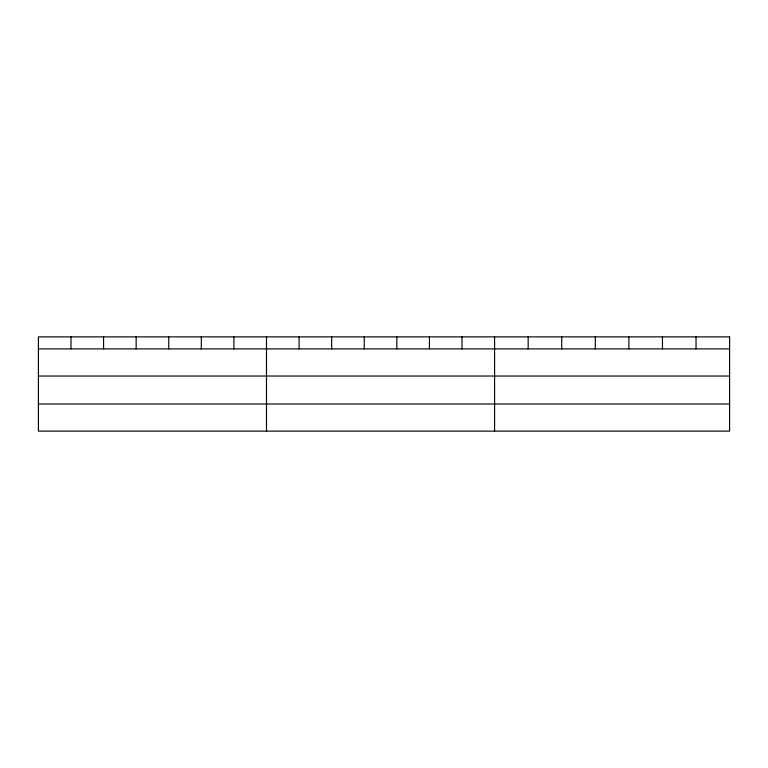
<?xml version="1.0" encoding="UTF-8"?>
<svg xmlns="http://www.w3.org/2000/svg" width="768" height="768" viewBox="0 0 768 768"><rect width="100%" height="100%" fill="white"/><g stroke="black" fill="none" stroke-linecap="round" stroke-linejoin="round"><path stroke-width="1.15" d="M38.4 348.893L729.6 348.893M38.4 376.032L729.6 376.032M38.4 403.987L729.6 403.987M696.029 336.874L696.029 348.893M662.458 336.874L662.458 348.893M628.886 336.874L628.886 348.893M595.306 336.874L595.306 348.893M561.734 336.874L561.734 348.893M528.163 336.874L528.163 348.893M494.592 336.874L494.592 431.126M462.01 336.874L462.01 348.893M429.418 336.874L429.418 348.893M396.835 336.874L396.835 348.893M364.253 336.874L364.253 348.893M331.67 336.874L331.67 348.893M299.078 336.874L299.078 348.893M266.496 336.874L266.496 431.126M233.914 336.874L233.914 348.893M201.322 336.874L201.322 348.893M168.739 336.874L168.739 348.893M136.157 336.874L136.157 348.893M103.574 336.874L103.574 348.893M70.982 336.874L70.982 348.893M729.6 336.874L38.4 336.874L38.4 431.126L729.6 431.126L729.6 336.874"/></g></svg>
